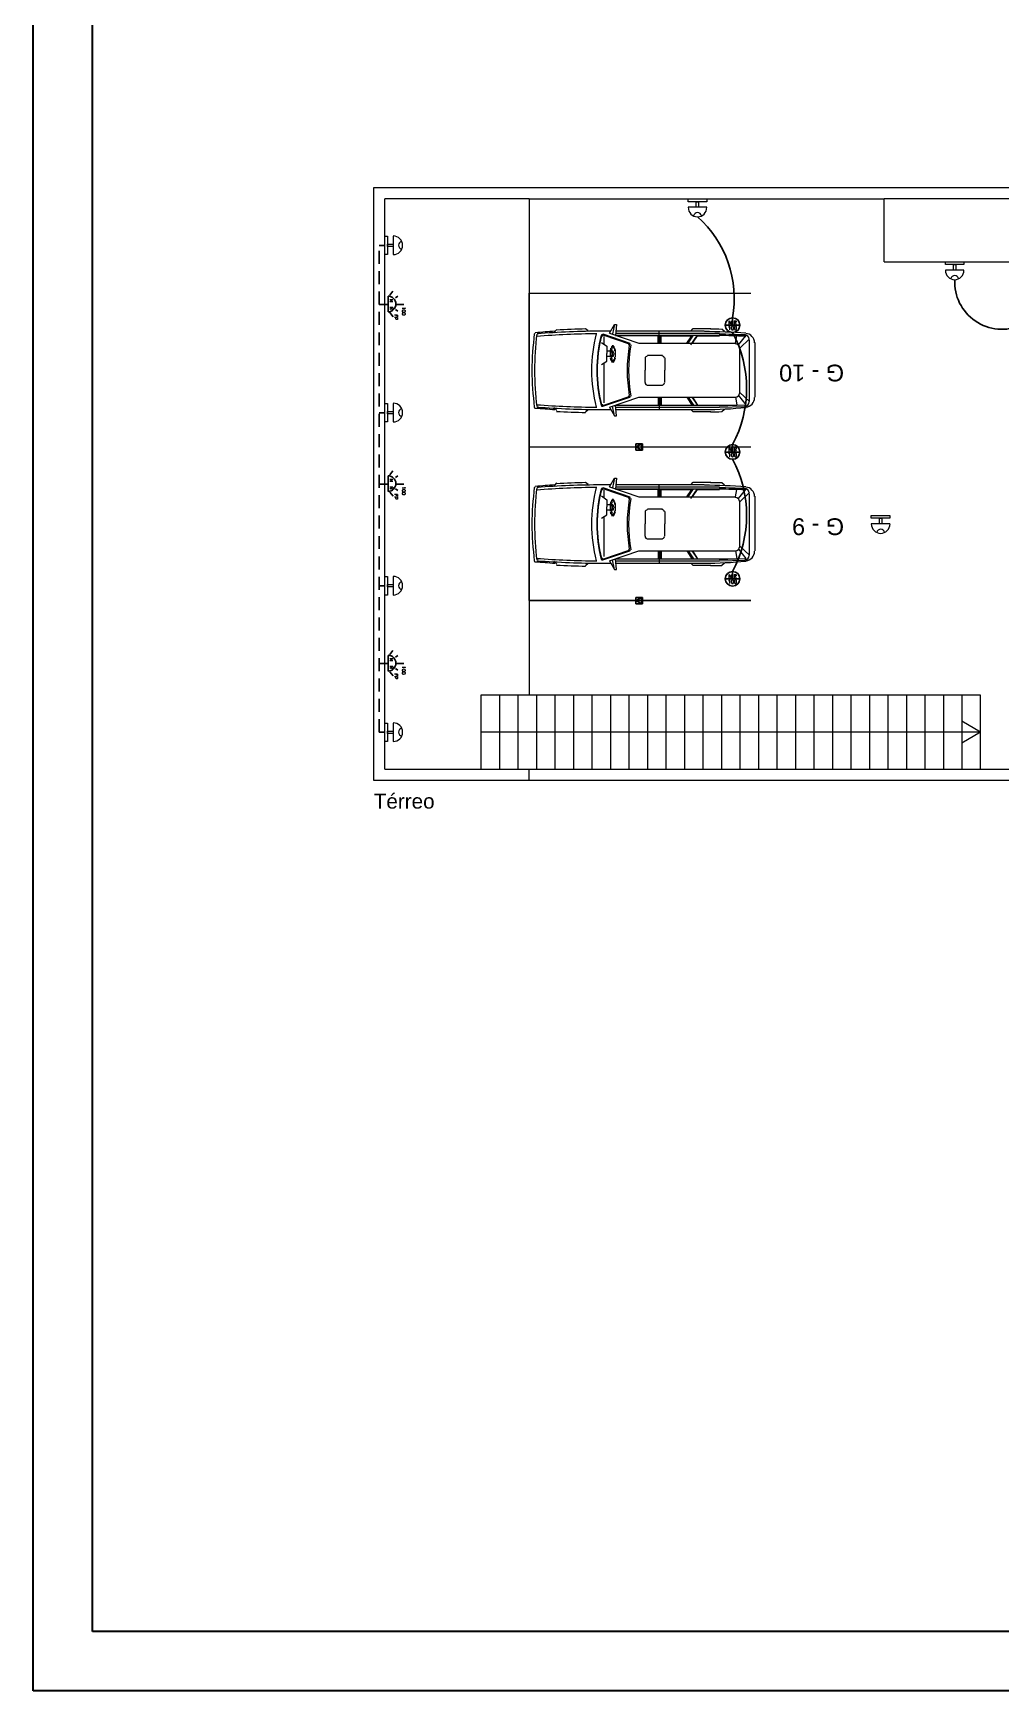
# Model space of a CAD drawing. Header units: millimetres. Extents: x -5 to 184, y -24 to 24.
# Drawn here: x -4.6 to 8.48, y -23.3 to -0.91 of the extents above; entities that cross this region are included whole.
import ezdxf

# ---------------------------------------------------------------- set-up
doc = ezdxf.new("R2010")
doc.units = ezdxf.units.MM
doc.linetypes.add('HIDDEN', pattern=[0.375, 0.25, -0.125])
doc.layers.get('0').update_dxf_attribs({"lineweight": 30})
doc.layers.add('Edificação', color=251, linetype='Continuous', lineweight=20)
doc.layers.add('Legenda', color=231, linetype='Continuous', lineweight=25)
for name, color, linetype in [('Eletroduto', 160, 'Continuous'), ('Estacionamento', 30, 'Continuous'), ('Pontos de iluminação', 50, 'Continuous'), ('TEXTO', 7, 'Continuous')]:
    doc.layers.add(name, color=color, linetype=linetype)
doc.styles.add('Arial0', font='arial.ttf', dxfattribs={"height": 3.14658})
doc.styles.add('ROMANS', font='ROMANS.SHX')
doc.styles.add('TEXTO_NOMEQUADRO', font='arial.ttf')

msp = doc.modelspace()

# ---------------------------------------------------------------- linework, layer by layer
for p, q in [((-4.601, -23.295), (-4.601, 23.305)), ((-3.801, -22.495), (-3.801, 22.505)), ((91.199, -22.495), (-3.801, -22.495)), ((91.999, -23.295), (-4.601, -23.295))]:
    msp.add_line(p, q)
at = {"layer": 'Edificação', "color": 252}
for p, q in [((2.1, -3.15), (0.15, -3.15)), ((0.15, -10.85), (0.15, -3.15)), ((26.85, -3.15), (6.9, -3.15)), ((0.15, -10.85), (1.45, -10.85))]:
    msp.add_line(p, q, dxfattribs=at)
at = {"layer": 'Edificação'}
for p, q in [((2.1, -3.15), (6.9, -3.15)), ((2.1, -3.15), (2.1, -9.85)), ((6.9, -4), (6.9, -3.15)), ((6.9, -4), (26.85, -4)), ((8.2, -9.85), (1.45, -9.85)), ((1.45, -9.85), (1.45, -10.85)), ((1.7, -9.85), (1.7, -10.85)), ((1.95, -9.85), (1.95, -10.85)), ((2.2, -9.85), (2.2, -10.85)), ((2.45, -9.85), (2.45, -10.85)), ((2.7, -9.85), (2.7, -10.85)), ((2.95, -9.85), (2.95, -10.85)), ((3.2, -9.85), (3.2, -10.85)), ((3.45, -9.85), (3.45, -10.85)), ((3.7, -9.85), (3.7, -10.85)), ((3.95, -9.85), (3.95, -10.85)), ((4.2, -9.85), (4.2, -10.85)), ((4.45, -9.85), (4.45, -10.85)), ((4.7, -9.85), (4.7, -10.85)), ((4.95, -9.85), (4.95, -10.85)), ((5.2, -9.85), (5.2, -10.85)), ((5.45, -9.85), (5.45, -10.85)), ((5.7, -9.85), (5.7, -10.85)), ((5.95, -9.85), (5.95, -10.85)), ((6.2, -9.85), (6.2, -10.85)), ((6.45, -9.85), (6.45, -10.85)), ((6.7, -9.85), (6.7, -10.85)), ((6.95, -9.85), (6.95, -10.85)), ((7.2, -9.85), (7.2, -10.85)), ((7.45, -9.85), (7.45, -10.85)), ((7.7, -9.85), (7.7, -10.85)), ((7.95, -9.85), (7.95, -10.85)), ((8.2, -10.85), (8.2, -9.85)), ((8.2, -10.35), (7.95, -10.2)), ((8.2, -10.35), (1.45, -10.35)), ((8.2, -10.35), (7.95, -10.5)), ((1.45, -10.85), (26.85, -10.85)), ((2.1, -11), (2.1, -10.85)), ((2.1, -11), (26.85, -11))]:
    msp.add_line(p, q, dxfattribs=at)
at = {"layer": 'Edificação', "color": 252}
msp.add_lwpolyline([(0, -11), (27, -11), (27, -3), (0, -3)], close=True, dxfattribs=at)
at = {"layer": 'Eletroduto', "linetype": 'HIDDEN', "ltscale": 0.7}
for p, q in [((0.075, -10.352), (0.075, -3.778)), ((0.15, -3.778), (0.075, -3.778)), ((0.15, -4.575), (0.075, -4.575)), ((0.15, -6.037), (0.075, -6.037)), ((0.15, -7), (0.075, -7)), ((0.15, -8.374), (0.075, -8.374)), ((0.15, -9.425), (0.075, -9.425)), ((0.15, -10.352), (0.075, -10.352))]:
    msp.add_line(p, q, dxfattribs=at)
at = {"layer": 'Eletroduto'}
for centre, radius, start, end in [((3.395, -4.496), 1.478, 349.8682, 48.4141), ((8.491, -4.27), 0.64, 177.407, 293.9626), ((3.435, -5.711), 1.605, 331.8582, 28.1342), ((3.435, -7.423), 1.605, 331.8582, 28.1342)]:
    msp.add_arc(centre, radius, start, end, dxfattribs=at)
at = {"layer": 'Estacionamento'}
msp.add_line((2.1, -8.575), (5.095, -8.575), dxfattribs=at)
at = {"layer": 'Estacionamento', "linetype": 'Continuous', "lineweight": 9}
for points in [[(2.1, -6.5), (2.1, -4.425), (5.095, -4.425)], [(2.437, -4.957), (2.476, -4.912), (2.476, -4.912)], [(2.897, -4.931), (2.865, -4.905), (2.865, -4.905)], [(3.189, -4.963), (3.254, -4.847), (3.228, -4.97)], [(3.254, -4.847), (3.28, -4.847), (3.267, -4.996)], [(2.217, -4.97), (2.217, -4.976), (2.217, -4.976)], [(3.079, -4.931), (3.202, -4.931), (3.202, -4.931)], [(3.079, -5.087), (3.15, -5.138), (3.15, -5.236)], [(3.098, -4.97), (3.462, -5.1), (3.462, -5.1)], [(3.111, -4.989), (3.455, -5.106), (3.455, -5.106)], [(3.111, -5.009), (3.111, -5.113), (3.111, -5.113)], [(3.189, -4.963), (3.585, -5.1), (3.585, -5.1)], [(3.267, -4.931), (4.467, -4.931), (4.467, -4.931)], [(3.267, -4.963), (4.674, -4.963), (4.674, -4.963)], [(3.267, -4.989), (4.674, -4.989), (4.674, -4.989)], [(3.267, -4.989), (4.324, -4.989), (4.324, -4.989)], [(3.267, -4.996), (3.844, -4.996), (3.844, -4.996)], [(3.585, -5.1), (4.888, -5.1), (4.888, -5.1)], [(3.079, -5.385), (3.15, -5.339), (3.15, -5.236)], [(3.111, -5.372), (3.111, -5.904), (3.111, -5.904)], [(3.15, -5.203), (3.202, -5.203), (3.202, -5.203)], [(3.15, -5.275), (3.202, -5.275), (3.202, -5.275)], [(3.209, -5.203), (3.235, -5.203), (3.235, -5.203)], [(3.209, -5.275), (3.235, -5.275), (3.235, -5.275)], [(3.235, -5.216), (3.241, -5.216), (3.241, -5.216)], [(3.235, -5.275), (3.241, -5.275), (3.241, -5.275)], [(3.669, -5.294), (3.669, -5.463), (3.669, -5.463)], [(3.701, -5.262), (3.902, -5.262), (3.902, -5.262)], [(3.669, -5.631), (3.669, -5.463), (3.669, -5.463)], [(3.111, -5.936), (3.455, -5.819), (3.455, -5.819)], [(3.701, -5.664), (3.902, -5.664), (3.902, -5.664)], [(2.217, -5.949), (2.217, -5.955), (2.217, -5.955)], [(2.476, -6.007), (2.437, -5.968), (2.437, -5.968)], [(2.865, -6.027), (2.897, -5.994), (2.897, -5.994)], [(3.079, -5.994), (3.202, -5.994), (3.202, -5.994)], [(3.098, -5.949), (3.462, -5.826), (3.462, -5.826)], [(3.189, -5.962), (3.585, -5.826), (3.585, -5.826)], [(3.189, -5.962), (3.254, -6.079), (3.228, -5.949)], [(3.254, -6.079), (3.28, -6.079), (3.267, -5.936)], [(3.267, -5.936), (4.674, -5.936), (4.674, -5.936)], [(3.267, -5.936), (3.844, -5.936), (3.844, -5.936)], [(3.267, -5.962), (4.674, -5.962), (4.674, -5.962)], [(3.267, -5.994), (4.467, -5.994), (4.467, -5.994)], [(3.585, -5.826), (4.888, -5.826), (4.888, -5.826)], [(2.1, -8.575), (2.1, -6.5), (5.095, -6.5)], [(3.189, -7.038), (3.254, -6.921), (3.228, -7.045)], [(3.254, -6.921), (3.28, -6.921), (3.267, -7.071)], [(2.217, -7.045), (2.217, -7.051), (2.217, -7.051)], [(2.437, -7.032), (2.476, -6.986), (2.476, -6.986)], [(2.897, -7.006), (2.865, -6.98), (2.865, -6.98)], [(3.079, -7.006), (3.202, -7.006), (3.202, -7.006)], [(3.079, -7.161), (3.15, -7.213), (3.15, -7.31)], [(3.098, -7.045), (3.462, -7.174), (3.462, -7.174)], [(3.111, -7.064), (3.455, -7.181), (3.455, -7.181)], [(3.111, -7.084), (3.111, -7.187), (3.111, -7.187)], [(3.189, -7.038), (3.585, -7.174), (3.585, -7.174)], [(3.267, -7.006), (4.467, -7.006), (4.467, -7.006)], [(3.267, -7.038), (4.674, -7.038), (4.674, -7.038)], [(3.267, -7.064), (4.674, -7.064), (4.674, -7.064)], [(3.267, -7.064), (4.324, -7.064), (4.324, -7.064)], [(3.267, -7.071), (3.844, -7.071), (3.844, -7.071)], [(3.079, -7.46), (3.15, -7.414), (3.15, -7.31)], [(3.15, -7.278), (3.202, -7.278), (3.202, -7.278)], [(3.15, -7.349), (3.202, -7.349), (3.202, -7.349)], [(3.209, -7.278), (3.235, -7.278), (3.235, -7.278)], [(3.209, -7.349), (3.235, -7.349), (3.235, -7.349)], [(3.235, -7.291), (3.241, -7.291), (3.241, -7.291)], [(3.235, -7.349), (3.241, -7.349), (3.241, -7.349)], [(3.585, -7.174), (4.888, -7.174), (4.888, -7.174)], [(3.669, -7.369), (3.669, -7.537), (3.669, -7.537)], [(3.701, -7.336), (3.902, -7.336), (3.902, -7.336)], [(3.111, -7.447), (3.111, -7.978), (3.111, -7.978)], [(3.669, -7.706), (3.669, -7.537), (3.669, -7.537)], [(3.701, -7.738), (3.902, -7.738), (3.902, -7.738)], [(2.217, -8.024), (2.217, -8.03), (2.217, -8.03)], [(2.476, -8.082), (2.437, -8.043), (2.437, -8.043)], [(3.098, -8.024), (3.462, -7.9), (3.462, -7.9)], [(3.111, -8.011), (3.455, -7.894), (3.455, -7.894)], [(3.189, -8.037), (3.585, -7.9), (3.585, -7.9)], [(3.189, -8.037), (3.254, -8.153), (3.228, -8.024)], [(3.254, -8.153), (3.28, -8.153), (3.267, -8.011)], [(3.267, -8.011), (4.674, -8.011), (4.674, -8.011)], [(3.267, -8.011), (3.844, -8.011), (3.844, -8.011)], [(3.267, -8.037), (4.674, -8.037), (4.674, -8.037)], [(3.585, -7.9), (4.888, -7.9), (4.888, -7.9)], [(2.865, -8.101), (2.897, -8.069), (2.897, -8.069)], [(3.079, -8.069), (3.202, -8.069), (3.202, -8.069)], [(3.267, -8.069), (4.467, -8.069), (4.467, -8.069)]]:
    msp.add_lwpolyline(points, dxfattribs=at)
at = {"layer": 'Estacionamento', "linetype": 'Continuous', "lineweight": 20}
for points in [[(4.285, -4.934), (4.317, -4.899), (4.557, -4.899)], [(4.739, -4.941), (4.706, -4.908), (4.706, -4.908)], [(3.844, -5.1), (3.844, -4.999), (3.844, -4.999)], [(3.851, -5.1), (3.851, -4.989), (3.851, -4.989)], [(3.86, -5.1), (3.86, -4.934), (3.86, -4.934)], [(3.877, -5.1), (3.877, -4.989), (3.877, -4.989)], [(3.886, -5.1), (3.886, -4.999), (3.886, -4.999)], [(3.886, -4.999), (4.301, -4.999), (4.301, -4.999)], [(4.233, -5.1), (4.301, -4.999), (4.301, -4.999)], [(4.249, -5.1), (4.324, -4.989), (4.324, -4.989)], [(4.285, -5.122), (4.376, -4.989), (4.376, -4.989)], [(4.308, -5.1), (4.376, -4.999), (4.376, -4.999)], [(4.376, -4.999), (4.674, -4.999), (4.674, -4.999)], [(4.888, -5.1), (4.907, -4.999), (4.907, -4.999)], [(4.93, -5.122), (5.031, -4.999), (5.031, -4.999)], [(4.946, -5.164), (5.079, -5.041), (5.079, -5.041)], [(5.079, -5.887), (5.079, -5.057), (5.079, -5.057)], [(5.154, -5.829), (5.154, -5.09), (5.154, -5.09)], [(3.935, -5.297), (3.935, -5.463), (3.935, -5.463)], [(4.946, -5.764), (4.946, -5.164), (4.946, -5.164)], [(3.935, -5.631), (3.935, -5.463), (3.935, -5.463)], [(4.93, -5.803), (5.031, -5.929), (5.031, -5.929)], [(4.946, -5.764), (5.079, -5.887), (5.079, -5.887)], [(3.844, -5.829), (3.844, -5.936), (3.844, -5.936)], [(3.851, -5.829), (3.851, -5.936), (3.851, -5.936)], [(3.86, -5.829), (3.86, -5.994), (3.86, -5.994)], [(3.877, -5.829), (3.877, -5.936), (3.877, -5.936)], [(3.886, -5.829), (3.886, -5.936), (3.886, -5.936)], [(3.886, -5.936), (4.301, -5.936), (4.301, -5.936)], [(4.233, -5.829), (4.301, -5.936), (4.301, -5.936)], [(4.249, -5.829), (4.324, -5.936), (4.324, -5.936)], [(4.557, -6.027), (4.317, -6.027), (4.285, -5.994)], [(4.301, -5.829), (4.376, -5.936), (4.376, -5.936)], [(4.308, -5.829), (4.376, -5.936), (4.376, -5.936)], [(4.376, -5.936), (4.674, -5.936), (4.674, -5.936)], [(4.674, -5.936), (5.021, -5.929), (5.021, -5.929)], [(4.674, -5.962), (5.021, -5.952), (5.021, -5.952)], [(4.706, -6.02), (4.739, -5.988), (4.739, -5.988)], [(4.888, -5.829), (4.907, -5.929), (4.907, -5.929)], [(3.844, -7.174), (3.844, -7.074), (3.844, -7.074)], [(3.851, -7.174), (3.851, -7.064), (3.851, -7.064)], [(3.86, -7.174), (3.86, -7.009), (3.86, -7.009)], [(3.877, -7.174), (3.877, -7.064), (3.877, -7.064)], [(3.886, -7.174), (3.886, -7.074), (3.886, -7.074)], [(3.886, -7.074), (4.301, -7.074), (4.301, -7.074)], [(4.233, -7.174), (4.301, -7.074), (4.301, -7.074)], [(4.249, -7.174), (4.324, -7.064), (4.324, -7.064)], [(4.285, -7.009), (4.317, -6.973), (4.557, -6.973)], [(4.285, -7.197), (4.376, -7.064), (4.376, -7.064)], [(4.308, -7.174), (4.376, -7.074), (4.376, -7.074)], [(4.376, -7.074), (4.674, -7.074), (4.674, -7.074)], [(4.739, -7.015), (4.706, -6.983), (4.706, -6.983)], [(4.888, -7.174), (4.907, -7.074), (4.907, -7.074)], [(4.93, -7.197), (5.031, -7.074), (5.031, -7.074)], [(4.946, -7.239), (5.079, -7.116), (5.079, -7.116)], [(5.079, -7.962), (5.079, -7.132), (5.079, -7.132)], [(3.935, -7.372), (3.935, -7.537), (3.935, -7.537)], [(4.946, -7.839), (4.946, -7.239), (4.946, -7.239)], [(5.154, -7.904), (5.154, -7.165), (5.154, -7.165)], [(3.935, -7.706), (3.935, -7.537), (3.935, -7.537)], [(3.844, -7.904), (3.844, -8.011), (3.844, -8.011)], [(3.851, -7.904), (3.851, -8.011), (3.851, -8.011)], [(3.86, -7.904), (3.86, -8.069), (3.86, -8.069)], [(3.877, -7.904), (3.877, -8.011), (3.877, -8.011)], [(3.886, -7.904), (3.886, -8.011), (3.886, -8.011)], [(3.886, -8.011), (4.301, -8.011), (4.301, -8.011)], [(4.233, -7.904), (4.301, -8.011), (4.301, -8.011)], [(4.249, -7.904), (4.324, -8.011), (4.324, -8.011)], [(4.301, -7.904), (4.376, -8.011), (4.376, -8.011)], [(4.308, -7.904), (4.376, -8.011), (4.376, -8.011)], [(4.376, -8.011), (4.674, -8.011), (4.674, -8.011)], [(4.674, -8.011), (5.021, -8.004), (5.021, -8.004)], [(4.674, -8.037), (5.021, -8.027), (5.021, -8.027)], [(4.888, -7.904), (4.907, -8.004), (4.907, -8.004)], [(4.93, -7.878), (5.031, -8.004), (5.031, -8.004)], [(4.946, -7.839), (5.079, -7.962), (5.079, -7.962)], [(4.557, -8.101), (4.317, -8.101), (4.285, -8.069)], [(4.706, -8.095), (4.739, -8.063), (4.739, -8.063)]]:
    msp.add_lwpolyline(points, dxfattribs=at)
at = {"layer": 'Estacionamento', "linetype": 'Continuous', "lineweight": 9}
for points in [[(2.865, -4.905), (2.735, -4.912), (2.599, -4.912), (2.47, -4.924)], [(2.171, -4.97), (2.152, -5.132), (2.139, -5.301), (2.139, -5.469)], [(2.204, -4.976), (2.165, -5.301), (2.165, -5.631), (2.204, -5.955)], [(2.184, -4.963), (2.178, -4.963), (2.178, -4.97), (2.171, -4.976)], [(2.45, -4.937), (2.359, -4.944), (2.275, -4.95), (2.184, -4.957)], [(3.014, -4.97), (2.742, -4.976), (2.476, -4.983), (2.204, -5.009)], [(3.079, -4.937), (2.787, -4.937), (2.502, -4.95), (2.21, -4.97)], [(3.008, -4.97), (2.923, -5.294), (2.923, -5.638), (3.008, -5.962)], [(3.073, -4.989), (2.995, -5.301), (2.995, -5.631), (3.073, -5.942)], [(3.079, -5.002), (3.001, -5.307), (3.001, -5.625), (3.079, -5.929)], [(3.222, -5.138), (3.215, -5.145), (3.209, -5.151), (3.209, -5.164)], [(3.228, -5.145), (3.222, -5.151), (3.215, -5.158), (3.215, -5.171)], [(3.235, -5.132), (3.228, -5.132), (3.228, -5.132), (3.222, -5.132)], [(3.235, -5.138), (3.228, -5.138), (3.222, -5.138), (3.222, -5.145)], [(3.241, -5.132), (3.241, -5.132), (3.235, -5.132), (3.235, -5.132)], [(3.241, -5.145), (3.241, -5.138), (3.235, -5.138), (3.235, -5.138)], [(3.254, -5.164), (3.254, -5.151), (3.248, -5.145), (3.241, -5.138)], [(3.248, -5.171), (3.248, -5.158), (3.241, -5.151), (3.241, -5.145)], [(3.455, -5.125), (3.416, -5.352), (3.416, -5.579), (3.455, -5.806)], [(3.475, -5.119), (3.436, -5.346), (3.436, -5.586), (3.475, -5.813)], [(3.455, -5.125), (3.455, -5.119), (3.449, -5.119), (3.442, -5.113)], [(3.468, -5.119), (3.468, -5.113), (3.468, -5.106), (3.462, -5.106)], [(3.202, -5.164), (3.202, -5.177), (3.196, -5.19), (3.196, -5.197)], [(3.196, -5.197), (3.196, -5.21), (3.196, -5.229), (3.196, -5.242)], [(3.196, -5.242), (3.196, -5.255), (3.196, -5.275), (3.196, -5.288)], [(3.196, -5.294), (3.196, -5.307), (3.202, -5.313), (3.202, -5.326)], [(3.209, -5.197), (3.202, -5.216), (3.202, -5.229), (3.202, -5.242)], [(3.202, -5.242), (3.202, -5.255), (3.202, -5.268), (3.209, -5.288)], [(3.209, -5.326), (3.209, -5.339), (3.215, -5.346), (3.222, -5.359)], [(3.222, -5.171), (3.215, -5.184), (3.215, -5.19), (3.215, -5.203)], [(3.215, -5.288), (3.215, -5.301), (3.215, -5.307), (3.222, -5.32)], [(3.215, -5.313), (3.215, -5.326), (3.222, -5.333), (3.228, -5.339)], [(3.228, -5.21), (3.222, -5.21), (3.222, -5.216), (3.222, -5.216)], [(3.222, -5.216), (3.222, -5.223), (3.222, -5.223), (3.222, -5.229)], [(3.222, -5.229), (3.222, -5.236), (3.222, -5.236), (3.222, -5.242)], [(3.222, -5.242), (3.222, -5.249), (3.222, -5.249), (3.222, -5.255)], [(3.222, -5.255), (3.222, -5.262), (3.222, -5.268), (3.222, -5.268)], [(3.222, -5.268), (3.222, -5.275), (3.222, -5.275), (3.228, -5.275)], [(3.222, -5.339), (3.222, -5.346), (3.228, -5.346), (3.235, -5.346)], [(3.222, -5.352), (3.228, -5.352), (3.228, -5.352), (3.235, -5.352)], [(3.235, -5.346), (3.235, -5.346), (3.241, -5.346), (3.241, -5.339)], [(3.235, -5.352), (3.235, -5.352), (3.241, -5.352), (3.241, -5.352)], [(3.241, -5.216), (3.241, -5.216), (3.241, -5.21), (3.241, -5.21)], [(3.241, -5.229), (3.241, -5.223), (3.241, -5.223), (3.241, -5.216)], [(3.248, -5.242), (3.248, -5.236), (3.248, -5.236), (3.241, -5.229)], [(3.241, -5.255), (3.248, -5.249), (3.248, -5.249), (3.248, -5.242)], [(3.241, -5.268), (3.241, -5.268), (3.241, -5.262), (3.241, -5.255)], [(3.241, -5.275), (3.241, -5.275), (3.241, -5.275), (3.241, -5.268)], [(3.241, -5.339), (3.241, -5.333), (3.248, -5.326), (3.248, -5.313)], [(3.241, -5.359), (3.248, -5.346), (3.254, -5.339), (3.254, -5.326)], [(3.261, -5.203), (3.261, -5.19), (3.254, -5.184), (3.254, -5.171)], [(3.254, -5.32), (3.254, -5.307), (3.261, -5.301), (3.261, -5.288)], [(3.267, -5.197), (3.267, -5.19), (3.261, -5.177), (3.261, -5.164)], [(3.261, -5.326), (3.261, -5.313), (3.267, -5.307), (3.267, -5.294)], [(3.267, -5.242), (3.267, -5.229), (3.267, -5.21), (3.267, -5.197)], [(3.267, -5.242), (3.267, -5.229), (3.267, -5.216), (3.267, -5.197)], [(3.267, -5.288), (3.267, -5.275), (3.267, -5.255), (3.267, -5.242)], [(3.267, -5.288), (3.267, -5.268), (3.267, -5.255), (3.267, -5.242)], [(3.695, -5.275), (3.682, -5.275), (3.669, -5.288), (3.669, -5.301)], [(2.139, -5.469), (2.139, -5.631), (2.152, -5.8), (2.171, -5.962)], [(3.442, -5.819), (3.449, -5.819), (3.455, -5.813), (3.455, -5.806)], [(3.462, -5.826), (3.468, -5.826), (3.468, -5.819), (3.468, -5.813)], [(3.669, -5.631), (3.669, -5.651), (3.682, -5.664), (3.695, -5.664)], [(2.171, -5.968), (2.178, -5.975), (2.178, -5.975), (2.184, -5.975)], [(2.184, -5.975), (2.275, -5.981), (2.359, -5.988), (2.45, -5.994)], [(2.204, -5.929), (2.476, -5.949), (2.742, -5.962), (3.014, -5.962)], [(2.21, -5.962), (2.502, -5.981), (2.787, -5.994), (3.079, -5.994)], [(2.47, -6.02), (2.599, -6.027), (2.735, -6.033), (2.865, -6.033)], [(2.171, -7.045), (2.152, -7.207), (2.139, -7.375), (2.139, -7.544)], [(2.204, -7.051), (2.165, -7.375), (2.165, -7.706), (2.204, -8.03)], [(2.184, -7.038), (2.178, -7.038), (2.178, -7.045), (2.171, -7.051)], [(2.45, -7.012), (2.359, -7.019), (2.275, -7.025), (2.184, -7.032)], [(3.014, -7.045), (2.742, -7.051), (2.476, -7.058), (2.204, -7.084)], [(3.079, -7.012), (2.787, -7.012), (2.502, -7.025), (2.21, -7.045)], [(2.865, -6.98), (2.735, -6.986), (2.599, -6.986), (2.47, -6.999)], [(3.008, -7.045), (2.923, -7.369), (2.923, -7.712), (3.008, -8.037)], [(3.073, -7.064), (2.995, -7.375), (2.995, -7.706), (3.073, -8.017)], [(3.079, -7.077), (3.001, -7.382), (3.001, -7.699), (3.079, -8.004)], [(3.202, -7.239), (3.202, -7.252), (3.196, -7.265), (3.196, -7.272)], [(3.196, -7.272), (3.196, -7.285), (3.196, -7.304), (3.196, -7.317)], [(3.196, -7.317), (3.196, -7.33), (3.196, -7.349), (3.196, -7.362)], [(3.196, -7.369), (3.196, -7.382), (3.202, -7.388), (3.202, -7.401)], [(3.209, -7.272), (3.202, -7.291), (3.202, -7.304), (3.202, -7.317)], [(3.202, -7.317), (3.202, -7.33), (3.202, -7.343), (3.209, -7.362)], [(3.222, -7.213), (3.215, -7.22), (3.209, -7.226), (3.209, -7.239)], [(3.228, -7.22), (3.222, -7.226), (3.215, -7.233), (3.215, -7.246)], [(3.222, -7.246), (3.215, -7.259), (3.215, -7.265), (3.215, -7.278)], [(3.215, -7.362), (3.215, -7.375), (3.215, -7.382), (3.222, -7.395)], [(3.235, -7.207), (3.228, -7.207), (3.228, -7.207), (3.222, -7.207)], [(3.235, -7.213), (3.228, -7.213), (3.222, -7.213), (3.222, -7.22)], [(3.228, -7.285), (3.222, -7.285), (3.222, -7.291), (3.222, -7.291)], [(3.222, -7.291), (3.222, -7.297), (3.222, -7.297), (3.222, -7.304)], [(3.222, -7.304), (3.222, -7.31), (3.222, -7.31), (3.222, -7.317)], [(3.222, -7.317), (3.222, -7.323), (3.222, -7.323), (3.222, -7.33)], [(3.222, -7.33), (3.222, -7.336), (3.222, -7.343), (3.222, -7.343)], [(3.222, -7.343), (3.222, -7.349), (3.222, -7.349), (3.228, -7.349)], [(3.241, -7.207), (3.241, -7.207), (3.235, -7.207), (3.235, -7.207)], [(3.241, -7.22), (3.241, -7.213), (3.235, -7.213), (3.235, -7.213)], [(3.254, -7.239), (3.254, -7.226), (3.248, -7.22), (3.241, -7.213)], [(3.248, -7.246), (3.248, -7.233), (3.241, -7.226), (3.241, -7.22)], [(3.241, -7.291), (3.241, -7.291), (3.241, -7.285), (3.241, -7.285)], [(3.241, -7.304), (3.241, -7.297), (3.241, -7.297), (3.241, -7.291)], [(3.248, -7.317), (3.248, -7.31), (3.248, -7.31), (3.241, -7.304)], [(3.241, -7.33), (3.248, -7.323), (3.248, -7.323), (3.248, -7.317)], [(3.241, -7.343), (3.241, -7.343), (3.241, -7.336), (3.241, -7.33)], [(3.241, -7.349), (3.241, -7.349), (3.241, -7.349), (3.241, -7.343)], [(3.261, -7.278), (3.261, -7.265), (3.254, -7.259), (3.254, -7.246)], [(3.254, -7.395), (3.254, -7.382), (3.261, -7.375), (3.261, -7.362)], [(3.267, -7.272), (3.267, -7.265), (3.261, -7.252), (3.261, -7.239)], [(3.261, -7.401), (3.261, -7.388), (3.267, -7.382), (3.267, -7.369)], [(3.267, -7.317), (3.267, -7.304), (3.267, -7.285), (3.267, -7.272)], [(3.267, -7.317), (3.267, -7.304), (3.267, -7.291), (3.267, -7.272)], [(3.267, -7.362), (3.267, -7.349), (3.267, -7.33), (3.267, -7.317)], [(3.267, -7.362), (3.267, -7.343), (3.267, -7.33), (3.267, -7.317)], [(3.455, -7.2), (3.416, -7.427), (3.416, -7.654), (3.455, -7.881)], [(3.475, -7.194), (3.436, -7.421), (3.436, -7.661), (3.475, -7.887)], [(3.455, -7.2), (3.455, -7.194), (3.449, -7.194), (3.442, -7.187)], [(3.468, -7.194), (3.468, -7.187), (3.468, -7.181), (3.462, -7.181)], [(3.695, -7.349), (3.682, -7.349), (3.669, -7.362), (3.669, -7.375)], [(2.139, -7.544), (2.139, -7.706), (2.152, -7.875), (2.171, -8.037)], [(3.209, -7.401), (3.209, -7.414), (3.215, -7.421), (3.222, -7.434)], [(3.215, -7.388), (3.215, -7.401), (3.222, -7.408), (3.228, -7.414)], [(3.222, -7.414), (3.222, -7.421), (3.228, -7.421), (3.235, -7.421)], [(3.222, -7.427), (3.228, -7.427), (3.228, -7.427), (3.235, -7.427)], [(3.235, -7.421), (3.235, -7.421), (3.241, -7.421), (3.241, -7.414)], [(3.235, -7.427), (3.235, -7.427), (3.241, -7.427), (3.241, -7.427)], [(3.241, -7.414), (3.241, -7.408), (3.248, -7.401), (3.248, -7.388)], [(3.241, -7.434), (3.248, -7.421), (3.254, -7.414), (3.254, -7.401)], [(3.669, -7.706), (3.669, -7.725), (3.682, -7.738), (3.695, -7.738)], [(2.171, -8.043), (2.178, -8.05), (2.178, -8.05), (2.184, -8.05)], [(2.184, -8.05), (2.275, -8.056), (2.359, -8.063), (2.45, -8.069)], [(2.204, -8.004), (2.476, -8.024), (2.742, -8.037), (3.014, -8.037)], [(2.21, -8.037), (2.502, -8.056), (2.787, -8.069), (3.079, -8.069)], [(3.442, -7.894), (3.449, -7.894), (3.455, -7.887), (3.455, -7.881)], [(3.462, -7.9), (3.468, -7.9), (3.468, -7.894), (3.468, -7.887)], [(2.47, -8.095), (2.599, -8.101), (2.735, -8.108), (2.865, -8.108)]]:
    msp.add_open_spline(points, degree=3, dxfattribs=at)
at = {"layer": 'Estacionamento', "linetype": 'Continuous', "lineweight": 20}
for points in [[(4.703, -4.912), (4.655, -4.908), (4.603, -4.908), (4.551, -4.908)], [(5.031, -4.963), (4.843, -4.95), (4.655, -4.944), (4.47, -4.941)], [(5.018, -5.006), (4.901, -4.999), (4.784, -4.996), (4.664, -4.996)], [(5.018, -4.986), (4.901, -4.983), (4.784, -4.98), (4.668, -4.976)], [(5.014, -5.002), (4.901, -4.999), (4.787, -4.996), (4.671, -4.996)], [(4.946, -5.168), (4.946, -5.135), (4.92, -5.106), (4.885, -5.106)], [(4.946, -5.168), (4.946, -5.135), (4.92, -5.106), (4.885, -5.106)], [(5.073, -5.044), (5.073, -5.012), (5.047, -4.983), (5.011, -4.983)], [(5.147, -5.093), (5.147, -5.028), (5.095, -4.97), (5.027, -4.967)], [(3.928, -5.301), (3.928, -5.284), (3.912, -5.271), (3.899, -5.271)], [(3.899, -5.664), (3.912, -5.664), (3.928, -5.651), (3.928, -5.634)], [(4.885, -5.829), (4.92, -5.829), (4.946, -5.8), (4.946, -5.767)], [(4.47, -5.994), (4.658, -5.994), (4.846, -5.985), (5.034, -5.965)], [(4.551, -6.027), (4.603, -6.027), (4.655, -6.027), (4.703, -6.023)], [(4.671, -5.942), (4.749, -5.939), (4.826, -5.936), (4.907, -5.936)], [(5.011, -5.952), (5.047, -5.952), (5.073, -5.923), (5.073, -5.891)], [(5.031, -5.962), (5.095, -5.955), (5.147, -5.9), (5.147, -5.832)], [(5.031, -7.038), (4.843, -7.025), (4.655, -7.019), (4.47, -7.015)], [(4.703, -6.986), (4.655, -6.983), (4.603, -6.983), (4.551, -6.983)], [(5.018, -7.08), (4.901, -7.074), (4.784, -7.071), (4.664, -7.071)], [(5.018, -7.061), (4.901, -7.058), (4.784, -7.054), (4.668, -7.051)], [(5.014, -7.077), (4.901, -7.074), (4.787, -7.071), (4.671, -7.071)], [(5.073, -7.119), (5.073, -7.087), (5.047, -7.058), (5.011, -7.058)], [(5.147, -7.168), (5.147, -7.103), (5.095, -7.045), (5.027, -7.041)], [(3.928, -7.375), (3.928, -7.359), (3.912, -7.346), (3.899, -7.346)], [(4.946, -7.242), (4.946, -7.21), (4.92, -7.181), (4.885, -7.181)], [(4.946, -7.242), (4.946, -7.21), (4.92, -7.181), (4.885, -7.181)], [(3.899, -7.738), (3.912, -7.738), (3.928, -7.725), (3.928, -7.709)], [(4.47, -8.069), (4.658, -8.069), (4.846, -8.059), (5.034, -8.04)], [(4.671, -8.017), (4.749, -8.014), (4.826, -8.011), (4.907, -8.011)], [(4.885, -7.904), (4.92, -7.904), (4.946, -7.875), (4.946, -7.842)], [(5.011, -8.027), (5.047, -8.027), (5.073, -7.998), (5.073, -7.965)], [(5.031, -8.037), (5.095, -8.03), (5.147, -7.975), (5.147, -7.907)], [(4.551, -8.101), (4.603, -8.101), (4.655, -8.101), (4.703, -8.098)]]:
    msp.add_open_spline(points, degree=3, dxfattribs=at)
at = {"layer": 'Estacionamento', "linetype": 'Continuous', "lineweight": 9}
for points in [[(3.092, -4.983), (3.092, -4.983), (3.086, -4.983), (3.086, -4.983), (3.086, -4.983), (3.079, -4.983), (3.079, -4.989), (3.079, -4.989)], [(3.105, -4.996), (3.098, -4.996), (3.098, -4.996), (3.092, -4.996), (3.092, -4.996), (3.092, -5.002), (3.086, -5.002), (3.086, -5.009)], [(3.079, -5.942), (3.079, -5.949), (3.079, -5.949), (3.086, -5.949), (3.086, -5.949), (3.086, -5.949), (3.092, -5.955), (3.092, -5.949)], [(3.086, -5.923), (3.086, -5.929), (3.092, -5.929), (3.092, -5.936), (3.092, -5.936), (3.098, -5.936), (3.098, -5.936), (3.105, -5.936)], [(3.092, -7.058), (3.092, -7.058), (3.086, -7.058), (3.086, -7.058), (3.086, -7.058), (3.079, -7.058), (3.079, -7.064), (3.079, -7.064)], [(3.105, -7.071), (3.098, -7.071), (3.098, -7.071), (3.092, -7.071), (3.092, -7.071), (3.092, -7.077), (3.086, -7.077), (3.086, -7.084)], [(3.079, -8.017), (3.079, -8.024), (3.079, -8.024), (3.086, -8.024), (3.086, -8.024), (3.086, -8.024), (3.092, -8.03), (3.092, -8.024)], [(3.086, -7.998), (3.086, -8.004), (3.092, -8.004), (3.092, -8.011), (3.092, -8.011), (3.098, -8.011), (3.098, -8.011), (3.105, -8.011)]]:
    msp.add_open_spline(points, degree=3, knots=[0, 0, 0, 0, 0.125, 0.125, 0.125, 0.125001, 1, 1, 1, 1], dxfattribs=at)
at = {"layer": 'Estacionamento', "linetype": 'Continuous', "lineweight": 20}
for points in [[(5.024, -5.006), (5.031, -5.002), (5.031, -4.996), (5.031, -4.993), (5.031, -4.993), (5.027, -4.986), (5.024, -4.983), (5.018, -4.983)], [(5.018, -5.952), (5.024, -5.952), (5.027, -5.949), (5.031, -5.942), (5.031, -5.942), (5.031, -5.939), (5.031, -5.933), (5.024, -5.929)], [(5.024, -7.08), (5.031, -7.077), (5.031, -7.071), (5.031, -7.067), (5.031, -7.067), (5.027, -7.061), (5.024, -7.058), (5.018, -7.058)], [(5.018, -8.027), (5.024, -8.027), (5.027, -8.024), (5.031, -8.017), (5.031, -8.017), (5.031, -8.014), (5.031, -8.007), (5.024, -8.004)]]:
    msp.add_open_spline(points, degree=3, knots=[0, 0, 0, 0, 0.125, 0.125, 0.125, 0.125001, 1, 1, 1, 1], dxfattribs=at)
at = {"layer": 'Legenda', "color": 1, "linetype": 'Continuous'}
for p, q in [((3.633, -6.458), (3.543, -6.458)), ((3.543, -6.458), (3.543, -6.541)), ((3.633, -6.541), (3.633, -6.458)), ((3.543, -6.541), (3.633, -6.541)), ((3.633, -8.533), (3.543, -8.533)), ((3.543, -8.533), (3.543, -8.616)), ((3.543, -8.616), (3.633, -8.616)), ((3.633, -8.616), (3.633, -8.533))]:
    msp.add_line(p, q, dxfattribs=at)
at = {"layer": 'Legenda', "color": 1}
for p, q in [((3.619, -6.459), (3.548, -6.5)), ((3.619, -6.541), (3.619, -6.459)), ((3.619, -6.541), (3.548, -6.5)), ((3.548, -6.5), (3.619, -6.541)), ((3.548, -6.5), (3.619, -6.541)), ((3.619, -6.5), (3.633, -6.5)), ((3.619, -8.534), (3.548, -8.575)), ((3.619, -8.616), (3.548, -8.575)), ((3.548, -8.575), (3.619, -8.616)), ((3.548, -8.575), (3.619, -8.616)), ((3.619, -8.616), (3.619, -8.534)), ((3.619, -8.575), (3.633, -8.575))]:
    msp.add_line(p, q, dxfattribs=at)
at = {"layer": 'Pontos de iluminação'}
for p, q in [((0.195, -4.575), (0.195, -4.464)), ((0.217, -4.452), (0.261, -4.397)), ((0.295, -4.486), (0.328, -4.464)), ((0.195, -4.575), (0.15, -4.575)), ((0.195, -4.575), (0.195, -4.675)), ((0.217, -4.686), (0.262, -4.741)), ((0.295, -4.642), (0.328, -4.664)), ((0.306, -4.575), (0.406, -4.575)), ((4.751, -4.856), (4.949, -4.856)), ((4.85, -4.856), (4.85, -4.755)), ((4.85, -6.569), (4.85, -6.468)), ((4.751, -6.569), (4.949, -6.569)), ((0.195, -7), (0.195, -6.889)), ((0.217, -6.877), (0.261, -6.822)), ((0.295, -6.911), (0.328, -6.889)), ((0.195, -7), (0.15, -7)), ((0.195, -7), (0.195, -7.1)), ((0.217, -7.111), (0.262, -7.166)), ((0.295, -7.067), (0.328, -7.089)), ((0.306, -7), (0.406, -7)), ((4.751, -8.281), (4.949, -8.281)), ((4.85, -8.281), (4.85, -8.18)), ((0.195, -9.425), (0.195, -9.314)), ((0.217, -9.302), (0.261, -9.247)), ((0.295, -9.336), (0.328, -9.314)), ((0.195, -9.425), (0.15, -9.425)), ((0.195, -9.425), (0.195, -9.525)), ((0.217, -9.536), (0.262, -9.591)), ((0.295, -9.492), (0.328, -9.514)), ((0.306, -9.425), (0.406, -9.425))]:
    msp.add_line(p, q, dxfattribs=at)
at = {"layer": 'Pontos de iluminação', "linetype": 'Continuous', "lineweight": 9}
for points in [[(4.25, -3.15), (4.5, -3.15), (4.5, -3.188), (4.25, -3.188)], [(4.359, -3.188), (4.39, -3.188), (4.39, -3.264), (4.359, -3.264)], [(0.15, -3.903), (0.15, -3.653), (0.188, -3.653), (0.188, -3.903)], [(0.188, -3.794), (0.188, -3.763), (0.264, -3.763), (0.264, -3.794)], [(7.725, -4), (7.975, -4), (7.975, -4.038), (7.725, -4.038)], [(7.835, -4.038), (7.865, -4.038), (7.865, -4.114), (7.835, -4.114)], [(0.15, -6.162), (0.15, -5.912), (0.188, -5.912), (0.188, -6.162)], [(0.188, -6.052), (0.188, -6.021), (0.264, -6.021), (0.264, -6.052)], [(6.725, -7.425), (6.975, -7.425), (6.975, -7.463), (6.725, -7.463)], [(6.835, -7.463), (6.866, -7.463), (6.866, -7.539), (6.835, -7.539)], [(0.15, -8.499), (0.15, -8.249), (0.188, -8.249), (0.188, -8.499)], [(0.188, -8.389), (0.188, -8.358), (0.264, -8.358), (0.264, -8.389)], [(0.15, -10.477), (0.15, -10.227), (0.188, -10.227), (0.188, -10.477)], [(0.188, -10.368), (0.188, -10.337), (0.264, -10.337), (0.264, -10.368)]]:
    msp.add_lwpolyline(points, close=True, dxfattribs=at)
for points in [[(4.5, -3.264), (4.25, -3.264), (4.25, -3.264)], [(0.264, -3.653), (0.264, -3.903), (0.264, -3.903)], [(7.975, -4.114), (7.725, -4.114), (7.725, -4.114)], [(0.264, -5.912), (0.264, -6.162), (0.264, -6.162)], [(6.975, -7.539), (6.725, -7.539), (6.725, -7.539)], [(0.264, -8.249), (0.264, -8.499), (0.264, -8.499)], [(0.264, -10.227), (0.264, -10.477), (0.264, -10.477)]]:
    msp.add_lwpolyline(points, dxfattribs=at)
at = {"layer": 'Pontos de iluminação'}
for centre in [(4.85, -4.855), (4.85, -6.567), (4.85, -8.28)]:
    msp.add_circle(centre, 0.099, dxfattribs=at)
for centre in [(0.195, -4.569), (0.195, -6.994), (0.195, -9.419)]:
    msp.add_arc(centre, 0.106, 270, 90, dxfattribs=at)
at = {"layer": 'Pontos de iluminação', "linetype": 'Continuous', "lineweight": 9}
for points in [[(4.25, -3.264), (4.25, -3.336), (4.307, -3.391), (4.376, -3.391), (4.376, -3.391), (4.445, -3.391), (4.502, -3.336), (4.502, -3.264)], [(4.429, -3.379), (4.424, -3.355), (4.402, -3.336), (4.376, -3.336), (4.376, -3.336), (4.352, -3.336), (4.329, -3.355), (4.324, -3.379)], [(0.264, -3.903), (0.336, -3.903), (0.391, -3.846), (0.391, -3.777), (0.391, -3.777), (0.391, -3.708), (0.336, -3.651), (0.264, -3.651)], [(0.379, -3.725), (0.355, -3.73), (0.336, -3.751), (0.336, -3.777), (0.336, -3.777), (0.336, -3.801), (0.355, -3.825), (0.379, -3.83)], [(7.725, -4.114), (7.725, -4.186), (7.782, -4.241), (7.851, -4.241), (7.851, -4.241), (7.92, -4.241), (7.977, -4.186), (7.977, -4.114)], [(7.904, -4.229), (7.899, -4.205), (7.877, -4.186), (7.851, -4.186), (7.851, -4.186), (7.827, -4.186), (7.804, -4.205), (7.799, -4.229)], [(0.264, -6.162), (0.336, -6.162), (0.391, -6.105), (0.391, -6.036), (0.391, -6.036), (0.391, -5.966), (0.336, -5.909), (0.264, -5.909)], [(0.379, -5.983), (0.355, -5.988), (0.336, -6.009), (0.336, -6.036), (0.336, -6.036), (0.336, -6.059), (0.355, -6.083), (0.379, -6.088)], [(6.725, -7.539), (6.725, -7.611), (6.782, -7.666), (6.851, -7.666), (6.851, -7.666), (6.92, -7.666), (6.978, -7.611), (6.978, -7.539)], [(6.904, -7.654), (6.899, -7.63), (6.878, -7.611), (6.851, -7.611), (6.851, -7.611), (6.828, -7.611), (6.804, -7.63), (6.799, -7.654)], [(0.264, -8.499), (0.336, -8.499), (0.391, -8.442), (0.391, -8.373), (0.391, -8.373), (0.391, -8.304), (0.336, -8.247), (0.264, -8.247)], [(0.379, -8.32), (0.355, -8.325), (0.336, -8.347), (0.336, -8.373), (0.336, -8.373), (0.336, -8.397), (0.355, -8.42), (0.379, -8.425)], [(0.264, -10.477), (0.336, -10.477), (0.391, -10.42), (0.391, -10.351), (0.391, -10.351), (0.391, -10.282), (0.336, -10.225), (0.264, -10.225)], [(0.379, -10.299), (0.355, -10.303), (0.336, -10.325), (0.336, -10.351), (0.336, -10.351), (0.336, -10.375), (0.355, -10.399), (0.379, -10.403)]]:
    msp.add_open_spline(points, degree=3, knots=[0, 0, 0, 0, 0.125, 0.125, 0.125, 0.125001, 1, 1, 1, 1], dxfattribs=at)

# ---------------------------------------------------------------- texts
at = {"layer": 'Estacionamento', "style": 'Arial0'}
for s, p in [('G - 10', (6.357, -5.388)), ('G - 9', (6.357, -7.463))]:
    msp.add_text(s, height=0.2261, rotation=180, dxfattribs=at).set_placement(p)
at = {"layer": 'Pontos de iluminação', "style": 'ROMANS'}
for tag, p, s, flags in [('N', (0.217, -4.505), '', 4), ('R', (0.217, -4.608), '', 4), ('100', (0.384, -4.608), '100.0', 13), ('FP', (0.28, -4.711), '1.0', 13), ('N', (0.217, -6.93), '', 4), ('R', (0.217, -7.033), '', 4), ('FP', (0.28, -7.136), '1.0', 13), ('100', (0.384, -7.033), '100.0', 13), ('N', (0.217, -9.355), '', 4), ('R', (0.217, -9.458), '', 4), ('FP', (0.28, -9.561), '1.0', 13), ('100', (0.384, -9.458), '100.0', 13)]:
    msp.add_attdef(tag, p, s, height=0.0446, rotation=270, dxfattribs=dict(at, flags=flags))
for tag, p, s, flags in [('100', (4.784, -4.919), '100', 13), ('N', (4.791, -4.846), '', 4), ('100', (4.784, -6.632), '100', 13), ('N', (4.791, -6.558), '', 4), ('N', (4.791, -8.271), '', 4), ('100', (4.784, -8.344), '100', 13)]:
    msp.add_attdef(tag, p, s, height=0.0495, dxfattribs=dict(at, flags=flags))
for p in [(4.861, -4.845), (4.861, -6.558), (4.861, -8.27)]:
    msp.add_attdef('R', p, '', height=0.0495, dxfattribs=at)
at = {"layer": 'TEXTO', "insert": (0.001, -11.183), "char_height": 0.2, "width": 1.69701, "attachment_point": 1, "style": 'TEXTO_NOMEQUADRO'}
msp.add_mtext('Térreo', dxfattribs=at)

doc.saveas('drawing.dxf')
